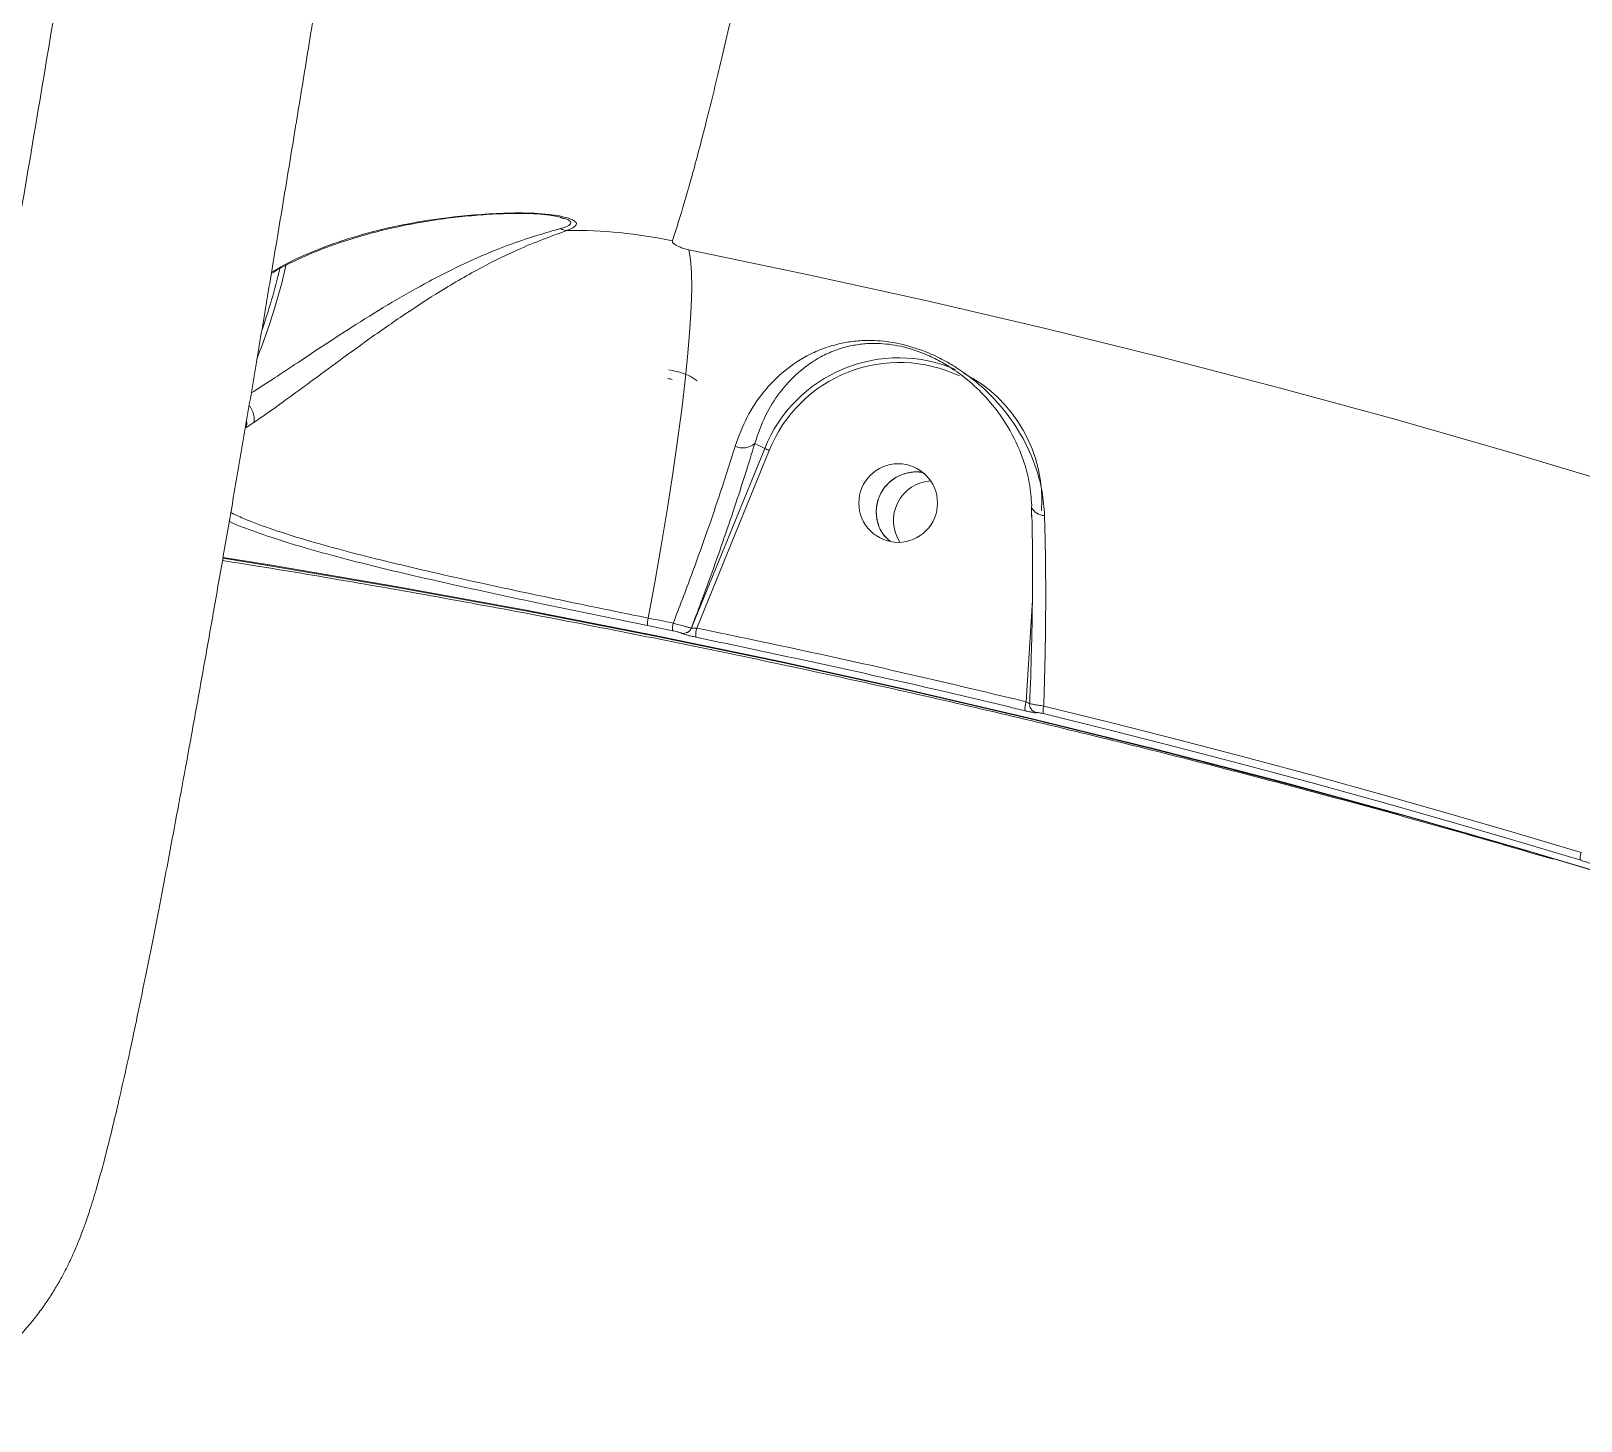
# Model space of a CAD drawing. Header units: millimetres. Extents: x -7151 to 6134, y -5040 to 5562.
# Drawn here: x -1684.9 to -1508.7, y 2294.2 to 2452.3 of the extents above; entities that cross this region are included whole.
import ezdxf

# ---------------------------------------------------------------- set-up
doc = ezdxf.new("R2010")
doc.units = ezdxf.units.MM
doc.layers.add('DIKOM_ОБЪЕКТ', color=7, linetype='Continuous')

msp = doc.modelspace()

# ---------------------------------------------------------------- linework, layer by layer
at = {"layer": 'DIKOM_ОБЪЕКТ', "color": 7, "linetype": 'Continuous', "lineweight": 15}
for p, q in [((-1624.497, 2431.009), (-1624.729, 2431.073)), ((-1659.585, 2407.765), (-1660.424, 2407.192)), ((-1609.814, 2384.409), (-1601.483, 2404.815)), ((-1600.963, 2404.598), (-1609.21, 2384.398)), ((-1602.613, 2405.389), (-1601.483, 2404.815)), ((-1571.154, 2398.135), (-1571.13, 2397.088)), ((-1571.765, 2376.019), (-1571.054, 2387.579)), ((-1610.94, 2383.807), (-1610.942, 2383.81)), ((-1609.817, 2384.412), (-1609.814, 2384.409)), ((-1571.348, 2375.804), (-1571.341, 2375.798)), ((-1570.603, 2374.783), (-1570.6, 2374.78))]:
    msp.add_line(p, q, dxfattribs=at)
at = {"layer": 'DIKOM_ОБЪЕКТ', "color": 7, "linetype": 'Continuous', "lineweight": 15, "flags": 128}
for points in [[(-1610.098, 2427.399), (-1609.906, 2426.306), (-1609.8, 2424.849), (-1609.777, 2423.038), (-1609.84, 2420.888), (-1609.988, 2418.416), (-1610.219, 2415.64), (-1610.531, 2412.584), (-1610.923, 2409.269), (-1611.391, 2405.722), (-1611.932, 2401.971), (-1612.54, 2398.045), (-1613.213, 2393.975), (-1613.943, 2389.791), (-1614.726, 2385.527)], [(-1610.098, 2427.399), (-1596.515, 2424.568), (-1583.004, 2421.583), (-1569.571, 2418.444), (-1556.227, 2415.154), (-1542.979, 2411.716), (-1529.836, 2408.13), (-1516.807, 2404.4), (-1503.9, 2400.528), (-1491.123, 2396.517), (-1478.485, 2392.369), (-1469.351, 2389.255)], [(-1571.124, 2398.343), (-1571.14, 2398.15), (-1571.138, 2398.135)], [(-1444.662, 2335.916), (-1447.228, 2336.86), (-1460.369, 2341.571), (-1473.677, 2346.141), (-1487.143, 2350.566), (-1500.757, 2354.845), (-1514.512, 2358.975), (-1528.398, 2362.951), (-1542.406, 2366.773), (-1556.527, 2370.437), (-1570.752, 2373.941), (-1585.071, 2377.282), (-1599.474, 2380.459), (-1613.953, 2383.47), (-1628.499, 2386.312), (-1643.1, 2388.983), (-1657.748, 2391.483), (-1663.086, 2392.349)], [(-1663.073, 2392.425), (-1657.784, 2391.566), (-1643.179, 2389.074), (-1628.622, 2386.411), (-1614.12, 2383.578), (-1599.685, 2380.576), (-1585.325, 2377.409), (-1571.049, 2374.077), (-1556.867, 2370.584), (-1542.789, 2366.931), (-1528.823, 2363.121), (-1514.979, 2359.156), (-1501.265, 2355.039), (-1487.691, 2350.773), (-1474.266, 2346.361), (-1460.999, 2341.804), (-1447.897, 2337.107), (-1437.23, 2333.133)], [(-1611.971, 2384.095), (-1612.326, 2384.167), (-1612.681, 2384.24), (-1613.036, 2384.312), (-1613.391, 2384.385), (-1613.746, 2384.457), (-1614.101, 2384.529), (-1614.456, 2384.601), (-1614.811, 2384.673)], [(-1614.726, 2385.527), (-1614.372, 2385.456), (-1614.017, 2385.384), (-1613.662, 2385.312), (-1613.307, 2385.24), (-1612.952, 2385.167), (-1612.598, 2385.095), (-1612.243, 2385.022), (-1611.888, 2384.95)], [(-1508.68, 2357.984), (-1516.19, 2360.234), (-1523.74, 2362.438), (-1531.329, 2364.595), (-1538.956, 2366.705), (-1546.619, 2368.766), (-1554.316, 2370.78), (-1562.046, 2372.744), (-1569.807, 2374.66)], [(-1569.754, 2375.522), (-1561.999, 2373.608), (-1554.274, 2371.645), (-1546.582, 2369.633), (-1538.925, 2367.572), (-1531.304, 2365.464), (-1523.72, 2363.309), (-1516.175, 2361.107), (-1508.671, 2358.858)]]:
    msp.add_lwpolyline(points, dxfattribs=at)
at = {"layer": 'DIKOM_ОБЪЕКТ', "color": 7, "linetype": 'Continuous', "lineweight": 15}
msp.add_circle((-1586.309, 2398.609), 4.471, dxfattribs=at)
for centre, radius, start, end in [((-1623.838, 2431.291), 1.711, 240.06982, 265.00153), ((-1622.947, 2378.632), 50.965, 77.56768, 91.1688), ((-1724.6, 2441.22), 70.432, 338.2963, 347.19914), ((-1726.872, 2441.876), 72.195, 340.86726, 346.67788), ((-1586.232, 2398.679), 16.439, 66.85952, 158.08379), ((-1586.177, 2398.651), 15.937, 64.64467, 158.09086), ((-1614.372, 2403.971), 9, 74.74049, 77.96729), ((-1586.301, 2398.819), 16.341, 356.31434, 62.92522), ((-1662.228, 2407.613), 1.853, 346.83925, 9.02069), ((-1603.974, 2406.896), 2.03, 244.51466, 312.08262), ((-1594.846, 2419.949), 16.526, 246.32134, 248.2748), ((-1582.327, 2396.621), 4.519, 92.85927, 213.25343), ((-1569.69, 2398.773), 1.583, 203.75942, 270.9164), ((-1612.145, 2384.839), 2.672, 165.06321, 183.56307), ((-1609.423, 2384.279), 2.555, 164.78007, 184.13421), ((-1610.745, 2384.795), 1.005, 258.69558, 337.59288), ((-1610.743, 2384.792), 1.005, 258.69558, 337.59288), ((-1606.901, 2383.681), 2.417, 162.75516, 187.6282), ((-1569.534, 2375.232), 2.366, 160.57139, 185.87808), ((-1570.363, 2375.735), 0.984, 211.02736, 229.83438), ((-1570.372, 2375.733), 0.978, 229.82841, 256.30501), ((-1570.366, 2375.734), 0.982, 229.97044, 256.24262), ((-1568.267, 2374.998), 1.576, 160.60489, 192.39836), ((-1507.69, 2358.411), 1.078, 155.51008, 203.33342)]:
    msp.add_arc(centre, radius, start, end, dxfattribs=at)
for points, knots in [([(-1714.981, 2294.977), (-1714.881, 2294.95), (-1713.775, 2294.649), (-1711.606, 2294.377), (-1708.539, 2294.186), (-1705.525, 2294.333), (-1702.609, 2294.759), (-1699.817, 2295.446), (-1697.18, 2296.365), (-1694.722, 2297.479), (-1692.468, 2298.747), (-1690.435, 2300.125), (-1688.631, 2301.563), (-1687.051, 2303.022), (-1685.682, 2304.469), (-1684.5, 2305.88), (-1683.48, 2307.245), (-1682.594, 2308.565), (-1681.818, 2309.848), (-1681.125, 2311.11), (-1680.498, 2312.37), (-1679.913, 2313.658), (-1679.351, 2315.023), (-1678.779, 2316.546), (-1678.148, 2318.401), (-1677.398, 2320.844), (-1676.604, 2323.731), (-1675.789, 2326.951), (-1674.999, 2330.269), (-1674.193, 2333.829), (-1673.355, 2337.683), (-1672.505, 2341.735), (-1671.635, 2346.014), (-1670.734, 2350.549), (-1669.805, 2355.344), (-1668.843, 2360.401), (-1667.849, 2365.728), (-1666.821, 2371.33), (-1665.761, 2377.19), (-1664.669, 2383.315), (-1663.545, 2389.698), (-1662.387, 2396.356), (-1661.195, 2403.281), (-1659.973, 2410.452), (-1658.726, 2417.844), (-1657.453, 2425.455), (-1656.152, 2433.303), (-1654.82, 2441.401), (-1653.457, 2449.749), (-1652.069, 2458.32), (-1650.654, 2467.117), (-1649.212, 2476.142), (-1647.745, 2485.382), (-1646.256, 2494.816), (-1644.746, 2504.441), (-1643.215, 2514.262), (-1641.66, 2524.288), (-1640.085, 2534.493), (-1638.496, 2544.849), (-1636.894, 2555.338), (-1635.276, 2565.989), (-1633.64, 2576.806), (-1631.988, 2587.792), (-1630.321, 2598.911), (-1628.644, 2610.165), (-1626.952, 2621.557), (-1625.248, 2633.083), (-1623.538, 2644.706), (-1621.821, 2656.419), (-1620.1, 2668.213), (-1618.371, 2680.108), (-1616.637, 2692.087), (-1614.9, 2704.13), (-1613.164, 2716.221), (-1611.431, 2728.339), (-1609.7, 2740.492), (-1607.969, 2752.692), (-1606.234, 2764.964), (-1604.498, 2777.3), (-1602.762, 2789.682), (-1601.028, 2802.094), (-1599.299, 2814.52), (-1597.578, 2826.942), (-1595.867, 2839.342), (-1594.167, 2851.702), (-1592.483, 2864.006), (-1590.815, 2876.239), (-1589.165, 2888.387), (-1587.533, 2900.46), (-1585.913, 2912.492), (-1584.303, 2924.504), (-1582.703, 2936.488), (-1581.12, 2948.409), (-1579.556, 2960.23), (-1578.017, 2971.917), (-1576.505, 2983.459), (-1575.014, 2994.887), (-1573.545, 3006.211), (-1572.097, 3017.425), (-1570.675, 3028.502), (-1569.277, 3039.444), (-1567.904, 3050.254), (-1566.558, 3060.916), (-1565.241, 3071.407), (-1563.953, 3081.73), (-1562.693, 3091.898), (-1561.461, 3101.911), (-1560.26, 3111.733), (-1559.096, 3121.331), (-1557.97, 3130.686), (-1556.877, 3139.836), (-1555.817, 3148.791), (-1554.79, 3157.549), (-1553.799, 3166.08), (-1552.844, 3174.386), (-1551.925, 3182.469), (-1551.042, 3190.331), (-1550.199, 3197.936), (-1549.395, 3205.29), (-1548.631, 3212.391), (-1547.903, 3219.261), (-1547.215, 3225.876), (-1546.569, 3232.218), (-1545.967, 3238.261), (-1545.406, 3244.039), (-1544.885, 3249.56), (-1544.403, 3254.834), (-1543.965, 3259.833), (-1543.568, 3264.563), (-1543.214, 3269.029), (-1542.902, 3273.239), (-1542.633, 3277.191), (-1542.408, 3280.895), (-1542.228, 3284.378), (-1542.094, 3287.693), (-1542.013, 3290.925), (-1542.003, 3293.892), (-1542.072, 3296.465), (-1542.202, 3298.533), (-1542.368, 3300.235), (-1542.571, 3301.743), (-1542.826, 3303.22), (-1543.144, 3304.699), (-1543.54, 3306.21), (-1544.031, 3307.776), (-1544.64, 3309.414), (-1545.394, 3311.137), (-1546.323, 3312.943), (-1547.456, 3314.821), (-1548.816, 3316.74), (-1550.421, 3318.661), (-1552.274, 3320.531), (-1554.363, 3322.297), (-1556.667, 3323.908), (-1559.157, 3325.322), (-1561.89, 3326.544), (-1564.829, 3327.526), (-1567.923, 3328.173), (-1570.01, 3328.474), (-1571.048, 3328.488), (-1571.054, 3328.488)], [0, 0, 0, 0, 0.0002068, 0.0022859, 0.0043255, 0.0063291, 0.0082991, 0.0102375, 0.0121445, 0.01402, 0.0158618, 0.0176689, 0.0194433, 0.0211942, 0.0229404, 0.0247066, 0.0265241, 0.028437, 0.0304972, 0.0327683, 0.0353291, 0.0382847, 0.0417845, 0.0460631, 0.0515451, 0.0592114, 0.069614, 0.0785633, 0.0869794, 0.0958943, 0.1044128, 0.1126702, 0.1208346, 0.1289274, 0.1369531, 0.1449342, 0.1528884, 0.1608304, 0.1687736, 0.1766468, 0.1845237, 0.1924241, 0.2003317, 0.2082242, 0.216082, 0.2238874, 0.2316743, 0.2395262, 0.247365, 0.2551983, 0.2630343, 0.2708778, 0.2787369, 0.2865839, 0.294391, 0.3022286, 0.3100818, 0.3179347, 0.3257677, 0.3335657, 0.3413396, 0.3491774, 0.3570017, 0.3648203, 0.3726407, 0.3804684, 0.3883107, 0.3961611, 0.40396, 0.4117712, 0.4195921, 0.4274155, 0.4352317, 0.4430333, 0.4508234, 0.4585757, 0.4663477, 0.474148, 0.4819713, 0.4898124, 0.4976657, 0.5055255, 0.513386, 0.5212397, 0.5290815, 0.5369056, 0.5447071, 0.5524808, 0.5602277, 0.5679864, 0.575795, 0.583633, 0.5914843, 0.5993297, 0.6071499, 0.6149291, 0.6226956, 0.6305121, 0.6383192, 0.6461247, 0.6539351, 0.6617562, 0.6695969, 0.6774227, 0.6852283, 0.6930752, 0.7009431, 0.7088107, 0.716652, 0.7244475, 0.7322155, 0.740057, 0.7478882, 0.7557171, 0.7635504, 0.7713943, 0.7792567, 0.7871445, 0.7949593, 0.80282, 0.8107088, 0.8186081, 0.826497, 0.8343564, 0.8421527, 0.8500779, 0.8580074, 0.865951, 0.8739223, 0.8819369, 0.8900141, 0.8981756, 0.9063666, 0.9147325, 0.9233441, 0.9323628, 0.9422165, 0.950345, 0.9561241, 0.9601714, 0.9635623, 0.9664335, 0.9689245, 0.9711412, 0.9731649, 0.9750615, 0.9768847, 0.9786787, 0.9804716, 0.9822831, 0.9841265, 0.9860027, 0.9879053, 0.9898257, 0.9917568, 0.9936938, 0.9958294, 0.9979294, 0.9999886, 1, 1, 1, 1]), ([(-1714.958, 2295.064), (-1714.893, 2295.022), (-1714.651, 2294.863), (-1714.09, 2295.505), (-1713.274, 2297.035), (-1712.312, 2299.588), (-1711.224, 2303.059), (-1710.022, 2307.427), (-1708.708, 2312.653), (-1707.289, 2318.694), (-1705.758, 2325.586), (-1704.1, 2333.391), (-1702.314, 2342.135), (-1700.402, 2351.825), (-1698.385, 2362.357), (-1696.286, 2373.603), (-1694.112, 2385.524), (-1691.87, 2398.071), (-1689.544, 2411.332), (-1687.113, 2425.415), (-1684.58, 2440.33), (-1681.946, 2456.069), (-1679.239, 2472.458), (-1676.494, 2489.294), (-1673.716, 2506.536), (-1670.911, 2524.135), (-1668.058, 2542.227), (-1665.134, 2560.958), (-1662.143, 2580.319), (-1659.086, 2600.292), (-1656.001, 2620.649), (-1652.922, 2641.155), (-1649.855, 2661.771), (-1646.804, 2682.454), (-1643.748, 2703.36), (-1640.662, 2724.651), (-1637.551, 2746.303), (-1634.422, 2768.288), (-1631.308, 2790.352), (-1628.092, 2813.363), (-1624.782, 2837.285), (-1621.39, 2862.062), (-1618.025, 2886.901), (-1614.697, 2911.74), (-1611.414, 2936.513), (-1608.372, 2959.742), (-1605.562, 2981.425), (-1602.976, 3001.593), (-1600.459, 3021.433), (-1597.993, 3041.094), (-1595.583, 3060.531), (-1593.237, 3079.704), (-1590.981, 3098.387), (-1588.843, 3116.359), (-1586.821, 3133.608), (-1584.915, 3150.133), (-1583.108, 3166.076), (-1581.388, 3181.552), (-1579.761, 3196.515), (-1578.233, 3210.922), (-1576.822, 3224.602), (-1575.544, 3237.412), (-1574.397, 3249.348), (-1573.38, 3260.422), (-1572.481, 3270.722), (-1571.699, 3280.316), (-1571.036, 3289.156), (-1570.499, 3297.208), (-1570.092, 3304.371), (-1569.817, 3310.571), (-1569.673, 3315.822), (-1569.654, 3320.152), (-1569.763, 3323.597), (-1569.997, 3326.198), (-1570.377, 3327.813), (-1570.735, 3328.536), (-1571.002, 3328.419), (-1571.055, 3328.395)], [0, 0, 0, 0, 0.00477589, 0.01798216, 0.03156732, 0.04516508, 0.0587629, 0.07234815, 0.08557467, 0.09881268, 0.11205062, 0.12527709, 0.13888913, 0.15251366, 0.16613822, 0.17975025, 0.19297784, 0.20621698, 0.21945612, 0.23268377, 0.24629607, 0.25992092, 0.27354569, 0.28715804, 0.30036858, 0.31359053, 0.32681244, 0.34002296, 0.35361602, 0.36722167, 0.3808271, 0.39442029, 0.407632, 0.42085513, 0.43407829, 0.44728998, 0.46088525, 0.47449293, 0.48810085, 0.50169606, 0.51697887, 0.53227042, 0.54755321, 0.56316597, 0.57878832, 0.59440111, 0.60763002, 0.62087044, 0.63411086, 0.64733981, 0.66095315, 0.67457902, 0.68820501, 0.70181837, 0.71502469, 0.72824231, 0.74145996, 0.75466617, 0.76825479, 0.78185573, 0.79545669, 0.80904521, 0.82227318, 0.83551259, 0.84875203, 0.86197992, 0.87559401, 0.88922063, 0.90284734, 0.9164615, 0.92968489, 0.94291976, 0.95615454, 0.96937777, 0.9829873, 0.99660926, 1, 1, 1, 1]), ([(-1533.943, 2946.074), (-1534.61, 2940.179), (-1535.945, 2928.389), (-1538.031, 2910.223), (-1540.177, 2891.74), (-1542.462, 2872.29), (-1544.881, 2851.957), (-1547.434, 2830.787), (-1550.065, 2809.302), (-1552.769, 2787.567), (-1555.543, 2765.655), (-1558.301, 2744.279), (-1561.035, 2723.503), (-1563.738, 2703.376), (-1566.488, 2683.342), (-1569.28, 2663.476), (-1572.106, 2643.856), (-1574.966, 2624.501), (-1577.853, 2605.509), (-1580.769, 2586.873), (-1583.667, 2568.896), (-1586.478, 2551.998), (-1589.177, 2536.266), (-1591.759, 2521.681), (-1594.292, 2507.82), (-1596.763, 2494.76), (-1599.157, 2482.562), (-1601.406, 2471.556), (-1603.503, 2461.728), (-1605.448, 2453.038), (-1607.284, 2445.281), (-1608.994, 2438.541), (-1610.583, 2432.761), (-1611.511, 2429.854), (-1611.975, 2428.401)], [0, 0, 0, 0, 0.0283336, 0.0566671, 0.0852829, 0.1138985, 0.1455324, 0.1771904, 0.2088241, 0.2413903, 0.2739834, 0.3065488, 0.3371875, 0.3678491, 0.3984875, 0.43001, 0.461558, 0.4930803, 0.5257431, 0.5584059, 0.5915374, 0.6246693, 0.6557871, 0.6869297, 0.7180481, 0.7500731, 0.7821242, 0.8141498, 0.844705, 0.8752825, 0.9058379, 0.9372174, 0.9686204, 1, 1, 1, 1]), ([(-1471.028, 2393.843), (-1471.304, 2394.101), (-1473.795, 2396.43), (-1478.108, 2401.644), (-1483.91, 2409.53), (-1489.395, 2418.641), (-1494.52, 2428.929), (-1499.185, 2440.49), (-1503.247, 2453.064), (-1506.661, 2466.654), (-1509.39, 2481.239), (-1511.348, 2496.337), (-1512.566, 2511.851), (-1513.09, 2527.682), (-1512.938, 2544.258), (-1512.076, 2561.556), (-1510.486, 2579.53), (-1508.151, 2598.184), (-1505.043, 2617.47), (-1501.129, 2637.436), (-1496.445, 2657.79), (-1491.113, 2678.045), (-1485.223, 2698.025), (-1478.852, 2717.655), (-1471.833, 2737.487), (-1464.169, 2757.462), (-1455.876, 2777.513), (-1447.193, 2797.084), (-1438.177, 2816.124), (-1428.884, 2834.595), (-1419.116, 2852.913), (-1408.883, 2870.999), (-1398.234, 2888.841), (-1390.876, 2900.309), (-1387.198, 2906.04)], [0, 0, 0, 0, 0.0036233, 0.0326776, 0.0620208, 0.0913641, 0.1238026, 0.1562659, 0.1887039, 0.2220981, 0.25552, 0.2889138, 0.3203316, 0.3517729, 0.3831904, 0.4155146, 0.4478649, 0.4801889, 0.5136824, 0.5471757, 0.5811499, 0.6151243, 0.6470336, 0.6789682, 0.7108777, 0.7437173, 0.7765833, 0.8094235, 0.8407557, 0.8721105, 0.9034431, 0.9356206, 0.9678225, 1, 1, 1, 1]), ([(-1657.582, 2424.694), (-1657.396, 2424.811), (-1656.541, 2425.348), (-1654.709, 2426.262), (-1652.11, 2427.404), (-1649.225, 2428.436), (-1646.184, 2429.33), (-1643.133, 2430.055), (-1640.166, 2430.62), (-1637.346, 2431.033), (-1634.551, 2431.32), (-1632.029, 2431.492), (-1630.373, 2431.523), (-1629.7, 2431.536)], [0, 0, 0, 0, 0.03288537, 0.1509995, 0.27634391, 0.39602491, 0.51073421, 0.62142549, 0.71352096, 0.79805133, 0.87642195, 0.94976743, 1, 1, 1, 1]), ([(-1657.553, 2424.866), (-1656.621, 2425.385), (-1654.662, 2426.477), (-1651.044, 2427.96), (-1646.786, 2429.326), (-1641.854, 2430.462), (-1637.121, 2431.15), (-1632.907, 2431.503), (-1630.584, 2431.566), (-1629.422, 2431.597)], [0, 0, 0, 0, 0.1502634, 0.3158087, 0.4854993, 0.6550994, 0.8255638, 0.9128028, 1, 1, 1, 1]), ([(-1629.422, 2431.597), (-1629.44, 2431.588), (-1629.531, 2431.543), (-1629.625, 2431.54), (-1629.7, 2431.538)], [0, 0, 0, 0, 0.2018884, 1, 1, 1, 1]), ([(-1629.69, 2431.512), (-1629.496, 2431.52), (-1628.677, 2431.554), (-1627.404, 2431.492), (-1626.036, 2431.364), (-1625.109, 2431.206), (-1624.612, 2431.085), (-1624.499, 2431.045), (-1624.49, 2431.042)], [0, 0, 0, 0, 0.0918037, 0.3874064, 0.6430681, 0.8381085, 0.9870392, 1, 1, 1, 1]), ([(-1629.422, 2431.597), (-1628.237, 2431.573), (-1626.582, 2431.54), (-1624.77, 2431.254), (-1623.665, 2430.982), (-1622.884, 2430.603), (-1622.849, 2430.122), (-1623.459, 2429.793), (-1623.931, 2429.608), (-1623.987, 2429.586)], [0, 0, 0, 0, 0.28651149, 0.40027016, 0.51630007, 0.65746327, 0.79939183, 0.9763554, 1, 1, 1, 1]), ([(-1624.691, 2429.807), (-1624.321, 2429.927), (-1623.653, 2430.143), (-1623.423, 2430.518), (-1623.764, 2430.832), (-1624.319, 2430.966), (-1624.497, 2431.009)], [0, 0, 0, 0, 0.3359497, 0.605402, 0.8738654, 1, 1, 1, 1]), ([(-1659.863, 2411.116), (-1659.769, 2411.175), (-1658.943, 2411.691), (-1657.195, 2412.84), (-1654.447, 2414.664), (-1651.341, 2416.728), (-1647.72, 2419.075), (-1643.776, 2421.507), (-1639.365, 2424.005), (-1634.769, 2426.29), (-1630.658, 2427.967), (-1627.192, 2429.102), (-1625.53, 2429.571), (-1624.691, 2429.807)], [0, 0, 0, 0, 0.0090061, 0.0792137, 0.1514083, 0.2380215, 0.3269429, 0.4357971, 0.547477, 0.6791998, 0.8144072, 0.9063733, 1, 1, 1, 1]), ([(-1623.987, 2429.586), (-1624.763, 2429.306), (-1626.335, 2428.74), (-1629.641, 2427.411), (-1633.638, 2425.469), (-1638.07, 2422.909), (-1642.429, 2420.082), (-1646.296, 2417.385), (-1649.919, 2414.751), (-1652.991, 2412.48), (-1655.768, 2410.441), (-1657.909, 2408.901), (-1659.118, 2408.081), (-1659.585, 2407.765)], [0, 0, 0, 0, 0.0889114, 0.1801263, 0.3049798, 0.4334591, 0.5379118, 0.6451618, 0.7294076, 0.8158753, 0.8847858, 0.9555205, 1, 1, 1, 1]), ([(-1611.975, 2428.401), (-1611.978, 2428.35), (-1611.984, 2428.242), (-1611.806, 2428.06), (-1611.52, 2427.883), (-1611.172, 2427.72), (-1610.79, 2427.58), (-1610.414, 2427.469), (-1610.199, 2427.421), (-1610.098, 2427.399)], [0, 0, 0, 0, 0.1944154, 0.4037305, 0.5538982, 0.6910372, 0.8350438, 0.9218922, 1, 1, 1, 1]), ([(-1604.847, 2405.063), (-1604.432, 2406.193), (-1603.589, 2408.485), (-1601.643, 2411.343), (-1599.255, 2413.763), (-1596.826, 2415.349), (-1594.542, 2416.317), (-1592.72, 2416.815), (-1590.871, 2417.075), (-1588.753, 2417.126), (-1586.106, 2416.795), (-1583.461, 2415.969), (-1581.33, 2414.987), (-1579.249, 2413.78), (-1577.041, 2412.12), (-1574.535, 2409.635), (-1572.227, 2406.442), (-1570.683, 2402.997), (-1569.865, 2399.863), (-1569.732, 2398.085), (-1569.664, 2397.191)], [0, 0, 0, 0, 0.0717884, 0.1456296, 0.2211684, 0.2985175, 0.3406367, 0.3832939, 0.4161002, 0.449613, 0.4986463, 0.5477915, 0.5804502, 0.6139717, 0.6704373, 0.7283175, 0.8119536, 0.8980735, 0.9486868, 1, 1, 1, 1]), ([(-1571.124, 2398.343), (-1571.188, 2399.167), (-1571.318, 2400.824), (-1572.063, 2403.7), (-1573.467, 2406.907), (-1575.541, 2409.851), (-1577.835, 2412.185), (-1579.812, 2413.714), (-1581.717, 2414.848), (-1583.623, 2415.751), (-1586.038, 2416.516), (-1588.411, 2416.799), (-1590.286, 2416.73), (-1591.921, 2416.469), (-1593.539, 2415.982), (-1595.54, 2415.062), (-1597.685, 2413.558), (-1599.768, 2411.305), (-1601.493, 2408.618), (-1602.237, 2406.474), (-1602.613, 2405.389)], [0, 0, 0, 0, 0.0515533, 0.1037764, 0.189072, 0.2766033, 0.3332128, 0.3909235, 0.422552, 0.4549598, 0.5012665, 0.5475079, 0.579173, 0.6117656, 0.6537274, 0.6963009, 0.7731203, 0.8516221, 0.924965, 1, 1, 1, 1]), ([(-1612.4, 2413.768), (-1611.266, 2413.527), (-1610.087, 2413.276), (-1609.209, 2412.519), (-1609.176, 2412.49)], [0, 0, 0, 0, 0.9617785, 1, 1, 1, 1]), ([(-1659.585, 2407.765), (-1659.577, 2407.794), (-1659.532, 2407.976), (-1659.518, 2408.374), (-1659.669, 2408.969), (-1659.883, 2409.442), (-1660.066, 2409.654), (-1660.103, 2409.698)], [0, 0, 0, 0, 0.0531744, 0.3303569, 0.6268004, 0.9231971, 1, 1, 1, 1]), ([(-1611.888, 2384.95), (-1611.188, 2386.779), (-1609.898, 2390.145), (-1608.18, 2394.926), (-1606.466, 2399.898), (-1605.443, 2403.162), (-1604.847, 2405.063)], [0, 0, 0, 0, 0.2580836, 0.4750095, 0.6940719, 1, 1, 1, 1]), ([(-1602.613, 2405.389), (-1602.969, 2404.218), (-1603.681, 2401.875), (-1604.903, 2398.119), (-1606.234, 2394.204), (-1607.854, 2389.632), (-1609.096, 2386.327), (-1609.817, 2384.412)], [0, 0, 0, 0, 0.1825585, 0.3651243, 0.5530317, 0.740941, 1, 1, 1, 1]), ([(-1583.275, 2401.975), (-1583.351, 2402.005), (-1583.893, 2402.215), (-1585.026, 2402.13), (-1586.466, 2401.67), (-1587.68, 2400.712), (-1588.51, 2399.42), (-1588.874, 2397.92), (-1588.713, 2396.402), (-1588.153, 2395.1), (-1587.503, 2394.512), (-1587.226, 2394.262)], [0, 0, 0, 0, 0.02067409, 0.14718143, 0.27369146, 0.40022052, 0.52673941, 0.65324048, 0.77975367, 0.90627168, 1, 1, 1, 1]), ([(-1587.201, 2394.259), (-1587.421, 2394.436), (-1588.033, 2394.928), (-1588.622, 2396.12), (-1588.885, 2397.62), (-1588.619, 2399.141), (-1587.874, 2400.485), (-1586.725, 2401.517), (-1585.315, 2402.081), (-1584.084, 2402.223), (-1583.429, 2402.003), (-1583.249, 2401.943)], [0, 0, 0, 0, 0.0708421, 0.1967692, 0.3227016, 0.4486233, 0.5745399, 0.7004674, 0.8263924, 0.9523356, 1, 1, 1, 1]), ([(-1662.188, 2397.523), (-1661.723, 2397.301), (-1660.455, 2396.693), (-1657.776, 2395.706), (-1654.231, 2394.563), (-1650.207, 2393.421), (-1645.789, 2392.279), (-1641.014, 2391.134), (-1635.959, 2389.987), (-1629.886, 2388.664), (-1622.756, 2387.161), (-1617.403, 2386.072), (-1614.726, 2385.527)], [0, 0, 0, 0, 0.0550954, 0.1503388, 0.245563, 0.3410895, 0.4363087, 0.5315179, 0.6270311, 0.7222372, 0.8611172, 1, 1, 1, 1]), ([(-1571.348, 2375.804), (-1571.274, 2377.864), (-1571.148, 2381.375), (-1571.058, 2386.209), (-1571.025, 2390.378), (-1571.038, 2394.087), (-1571.084, 2396.323), (-1571.104, 2397.263)], [0, 0, 0, 0, 0.2731957, 0.4657338, 0.6582674, 0.8564203, 1, 1, 1, 1]), ([(-1569.664, 2397.191), (-1569.632, 2395.98), (-1569.567, 2393.559), (-1569.528, 2389.675), (-1569.534, 2385.627), (-1569.589, 2381.54), (-1569.669, 2378.155), (-1569.733, 2376.179), (-1569.754, 2375.522)], [0, 0, 0, 0, 0.18279, 0.36559234, 0.55374674, 0.74189763, 0.91419441, 1, 1, 1, 1]), ([(-1614.811, 2384.673), (-1616.788, 2385.074), (-1620.741, 2385.877), (-1626.56, 2387.088), (-1632.171, 2388.282), (-1637.512, 2389.455), (-1642.62, 2390.627), (-1647.418, 2391.794), (-1651.846, 2392.96), (-1655.869, 2394.125), (-1659.33, 2395.295), (-1661.499, 2396.089), (-1662.333, 2396.498), (-1662.362, 2396.513)], [0, 0, 0, 0, 0.1039985, 0.2079928, 0.3063969, 0.4051155, 0.5035196, 0.6020018, 0.7007962, 0.7992814, 0.8977145, 0.9964657, 1, 1, 1, 1]), ([(-1663.135, 2392.067), (-1661.972, 2391.885), (-1656.8, 2391.074), (-1647.645, 2389.52), (-1635.683, 2387.405), (-1623.773, 2385.172), (-1611.922, 2382.835), (-1600.143, 2380.392), (-1588.445, 2377.849), (-1576.838, 2375.207), (-1565.332, 2372.47), (-1553.937, 2369.642), (-1542.663, 2366.726), (-1531.524, 2363.724), (-1521.235, 2360.853), (-1514.721, 2358.946), (-1511.826, 2358.098)], [0, 0, 0, 0, 0.0222911, 0.0991615, 0.176001, 0.2528014, 0.3295416, 0.4062052, 0.4827813, 0.5592485, 0.635595, 0.7118028, 0.7878562, 0.8637413, 0.9394407, 1, 1, 1, 1]), ([(-1611.888, 2384.95), (-1611.714, 2384.899), (-1611.324, 2384.784), (-1610.833, 2384.648), (-1610.383, 2384.529), (-1610.029, 2384.444), (-1609.862, 2384.414), (-1609.822, 2384.412), (-1609.817, 2384.412)], [0, 0, 0, 0, 0.1805415, 0.402927, 0.5310186, 0.7496297, 0.9664105, 1, 1, 1, 1]), ([(-1610.942, 2383.81), (-1610.944, 2383.811), (-1610.96, 2383.824), (-1611.035, 2383.858), (-1611.208, 2383.912), (-1611.433, 2383.973), (-1611.682, 2384.034), (-1611.882, 2384.076), (-1611.971, 2384.095)], [0, 0, 0, 0, 0.034021, 0.2522423, 0.4705403, 0.5979065, 0.8193001, 1, 1, 1, 1]), ([(-1609.297, 2383.36), (-1609.467, 2383.396), (-1609.806, 2383.468), (-1610.283, 2383.584), (-1610.658, 2383.69), (-1610.875, 2383.765), (-1610.922, 2383.795), (-1610.94, 2383.807)], [0, 0, 0, 0, 0.2182871, 0.4367921, 0.6529992, 0.865738, 1, 1, 1, 1]), ([(-1609.814, 2384.409), (-1609.808, 2384.404), (-1609.795, 2384.389), (-1609.717, 2384.374), (-1609.577, 2384.369), (-1609.4, 2384.377), (-1609.274, 2384.391), (-1609.21, 2384.398)], [0, 0, 0, 0, 0.1277581, 0.330921, 0.5437754, 0.7681407, 1, 1, 1, 1]), ([(-1571.888, 2374.989), (-1572.53, 2375.145), (-1575.741, 2375.923), (-1588.173, 2378.877), (-1600.028, 2381.393), (-1609.297, 2383.36)], [0, 0, 0, 0, 0.0517123, 0.2585522, 1, 1, 1, 1]), ([(-1609.21, 2384.398), (-1602.951, 2383.087), (-1590.43, 2380.464), (-1577.988, 2377.501), (-1571.765, 2376.019)], [0, 0, 0, 0, 0.4999172, 1, 1, 1, 1]), ([(-1571.765, 2376.019), (-1571.712, 2375.986), (-1571.607, 2375.92), (-1571.472, 2375.843), (-1571.379, 2375.796), (-1571.341, 2375.784), (-1571.343, 2375.792), (-1571.344, 2375.794)], [0, 0, 0, 0, 0.2507839, 0.4936, 0.7241683, 0.9440398, 1, 1, 1, 1]), ([(-1571.347, 2375.798), (-1571.354, 2375.756), (-1571.376, 2375.612), (-1571.302, 2375.385), (-1571.177, 2375.162), (-1571.066, 2375.034), (-1571.007, 2374.991), (-1571.002, 2374.987)], [0, 0, 0, 0, 0.13849525, 0.46602446, 0.74042301, 0.97800456, 1, 1, 1, 1]), ([(-1571.341, 2375.798), (-1571.344, 2375.795), (-1571.351, 2375.789), (-1571.163, 2375.751), (-1570.832, 2375.692), (-1570.385, 2375.618), (-1569.965, 2375.554), (-1569.754, 2375.522)], [0, 0, 0, 0, 0.13135224, 0.37771586, 0.52330909, 0.76008923, 1, 1, 1, 1]), ([(-1570.6, 2374.78), (-1570.594, 2374.771), (-1570.578, 2374.748), (-1570.697, 2374.748), (-1570.982, 2374.79), (-1571.394, 2374.873), (-1571.723, 2374.95), (-1571.888, 2374.989)], [0, 0, 0, 0, 0.1342482, 0.3469501, 0.5632174, 0.7817228, 1, 1, 1, 1]), ([(-1569.807, 2374.66), (-1569.809, 2374.661), (-1569.916, 2374.684), (-1570.121, 2374.735), (-1570.344, 2374.777), (-1570.511, 2374.802), (-1570.615, 2374.809), (-1570.607, 2374.791), (-1570.603, 2374.783)], [0, 0, 0, 0, 0.0044274, 0.2199287, 0.4355714, 0.5683002, 0.7938473, 1, 1, 1, 1]), ([(-1507.553, 2357.583), (-1507.558, 2357.585), (-1507.593, 2357.603), (-1507.702, 2357.651), (-1507.904, 2357.727), (-1508.147, 2357.813), (-1508.403, 2357.898), (-1508.594, 2357.957), (-1508.68, 2357.984)], [0, 0, 0, 0, 0.0340128, 0.2522664, 0.4705595, 0.5978853, 0.8193338, 1, 1, 1, 1])]:
    msp.add_open_spline(points, degree=3, knots=knots, dxfattribs=at)

doc.saveas('drawing.dxf')
